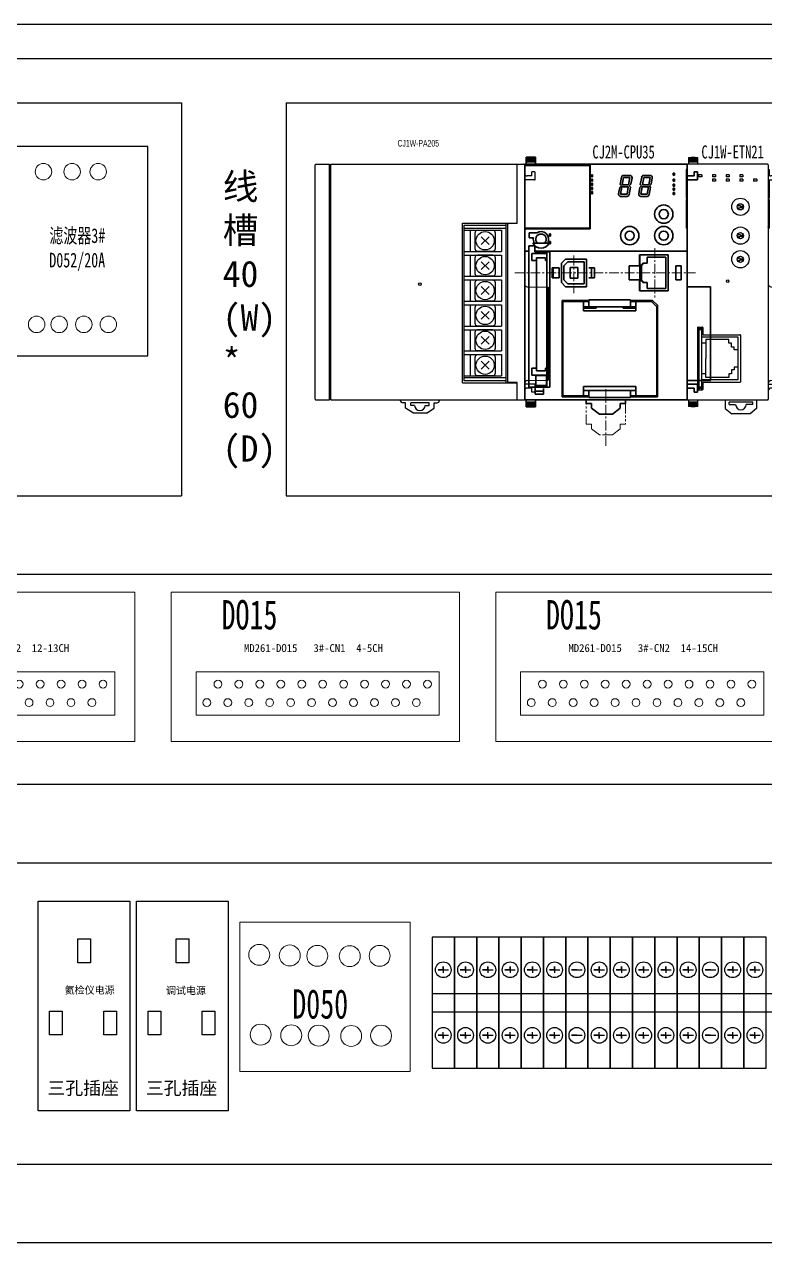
# Model space of a CAD drawing. Header units: millimetres. Extents: x -300 to 5587, y 233 to 3316.
# Drawn here: x 4942.9 to 5225.5, y 2558.7 to 3023.7 of the extents above; entities that cross this region are included whole.
import ezdxf
from ezdxf.enums import TextEntityAlignment as Align

# ---------------------------------------------------------------- set-up
doc = ezdxf.new("R2010")
doc.units = ezdxf.units.MM
doc.linetypes.add('CENTER', pattern=[2, 1.25, -0.25, 0.25, -0.25])
doc.linetypes.add('PHANTOM', pattern=[2.5, 1.25, -0.25, 0.25, -0.25, 0.25, -0.25])
for name, color, linetype in [('MISC', 2, 'Continuous'), ('TEXT', 2, 'Continuous'), ('Z_OM_GAIKEI', 7, 'Continuous'), ('细实线层', 7, 'Continuous')]:
    doc.layers.add(name, color=color, linetype=linetype)
for name, color, linetype, lineweight in [('Z_OM_CENTER', 2, 'CENTER', 13), ('Z_OM_OUTLINE', 7, 'Continuous', 30), ('Z_OM_PHANTOM', 3, 'PHANTOM', 13)]:
    doc.layers.add(name, color=color, linetype=linetype, lineweight=lineweight)
doc.styles.add('BIGFONT', font='txt.shx', dxfattribs={"height": 2.2, "bigfont": 'bigfont'})
doc.styles.add('ST', font='', dxfattribs={"width": 0.8, "height": 300})
doc.styles.get("Standard").update_dxf_attribs({"font": ''})
doc.styles.add('宋', font='', dxfattribs={"width": 0.7})
doc.styles.add('样式 0', font='')
doc.styles.add('样式 8', font='arial.ttf', dxfattribs={"width": 0.6, "height": 2.5})
doc.styles.get('ST').set_extended_font_data('SimSun')
doc.styles.get('Standard').set_extended_font_data('SimSun')
doc.styles.get('宋').set_extended_font_data('SimSun')
doc.styles.get('样式 0').set_extended_font_data('KaiTi_GB2312')
doc.dimstyles.new('ISO-25', dxfattribs={"dimtxt": 2.5, "dimasz": 2.5, "dimexe": 1.25, "dimexo": 0.625, "dimtad": 1, "dimtxsty": 'Standard', "dimcen": 2.5, "dimadec": 0, "dimazin": 0, "dimtfac": 1, "dimtmove": 0, "dimatfit": 3, "dimfxl": 1, "dimarcsym": 0})

# ---------------------------------------------------------------- blocks, each defined once
blk = doc.blocks.new('*D62')
at = {"color": 0, "lineweight": -2, "transparency": 16777216}
for p, q in [((4187.59, 3023.09), (4187.59, 3009.47)), ((5487.59, 3023.09), (5487.59, 3009.47)), ((4190.09, 3010.72), (5485.09, 3010.72))]:
    blk.add_line(p, q, dxfattribs=at)
at = {"color": 0, "transparency": 16777216}
for points in [[(4190.09, 3011.13), (4190.09, 3010.3), (4187.59, 3010.72)], [(5485.09, 3010.3), (5485.09, 3011.13), (5487.59, 3010.72)]]:
    blk.add_solid(points, dxfattribs=at)
at = {"layer": 'Defpoints', "color": 0, "transparency": 16777216}
for p in [(4187.59, 3023.71), (5487.59, 3023.71), (5487.59, 3010.72)]:
    blk.add_point(p, dxfattribs=at)
at = {"color": 0, "transparency": 16777216, "insert": (4837.59, 3016.34), "char_height": 3, "attachment_point": 5}
blk.add_mtext('{\\H3.333333x;1300}', dxfattribs=at)
blk = doc.blocks.new('CJ1W-PA205R')
at = {"layer": 'Z_OM_GAIKEI'}
for p, q in [((0, 0.29), (0, 89.71)), ((0.3, 90), (5.5, 90)), ((5.5, 0.3), (5.5, 90)), ((5.5, 90), (5.5, 89.91)), ((5.5, 0), (5.5, 90)), ((5.5, 89.91), (5.5, 89.7)), ((5.5, 89.7), (5.5, 89.91)), ((5.5, 89.7), (6, 89.7)), ((6, 89.91), (6, 90)), ((6, 90), (79.7, 90)), ((6, 89.7), (6, 89.91)), ((6, 89.91), (6, 89.7)), ((6, 0.3), (6, 89.7)), ((6, 0.3), (6, 89.7)), ((38.04, 90), (38.1, 90)), ((77.1, 89.7), (77.1, 90)), ((77.1, 89.7), (77.1, 90)), ((77.1, 67.45), (77.1, 89.7)), ((77.1, 67.35), (77.1, 89.7)), ((80, 0.3), (80, 89.7)), ((83.8, 84), (80, 84)), ((82.7, 85.5), (81, 85.5)), ((83.8, 87), (82.7, 87)), ((82.7, 85.5), (82.7, 87)), ((84, 84.2), (84, 86.8)), ((56.2, 67.45), (77.1, 67.45)), ((56.2, 6.55), (56.2, 67.45)), ((56.9, 66.75), (72.9, 66.75)), ((56.9, 7.25), (56.9, 66.75)), ((56.9, 65.55), (72.9, 65.55)), ((72.9, 6.55), (72.9, 67.45)), ((73.9, 67.35), (73.6, 67.05)), ((73.6, 6.95), (73.6, 67.05)), ((77.1, 67.35), (73.9, 67.35)), ((56.9, 64.8), (71.2, 64.8)), ((59.2, 64.8), (59.2, 56.7)), ((60.95, 63.7), (60.95, 57.8)), ((67.85, 64.7), (61.95, 64.7)), ((63.42, 59.27), (66.39, 62.23)), ((63.42, 62.23), (66.39, 59.27)), ((68.85, 57.8), (68.85, 63.7)), ((71.2, 64.8), (71.2, 56.7)), ((56.9, 56.7), (71.2, 56.7)), ((61.95, 56.8), (67.85, 56.8)), ((56.9, 55.3), (71.2, 55.3)), ((59.2, 55.3), (59.2, 47.2)), ((60.95, 54.2), (60.95, 48.3)), ((67.85, 55.2), (61.95, 55.2)), ((63.42, 49.77), (66.39, 52.73)), ((63.42, 52.73), (66.39, 49.77)), ((68.85, 48.3), (68.85, 54.2)), ((71.2, 55.3), (71.2, 47.2)), ((56.9, 47.2), (71.2, 47.2)), ((61.95, 47.3), (67.85, 47.3)), ((56.9, 45.8), (71.2, 45.8)), ((59.2, 45.8), (59.2, 37.7)), ((60.95, 44.7), (60.95, 38.8)), ((67.85, 45.7), (61.95, 45.7)), ((63.42, 40.27), (66.39, 43.23)), ((63.42, 43.23), (66.39, 40.27)), ((68.85, 38.8), (68.85, 44.7)), ((71.2, 45.8), (71.2, 37.7)), ((80.98, 43.18), (89, 43.04)), ((80.98, 43.18), (80.98, 43.18)), ((89, 43.04), (89, 7.56)), ((56.9, 37.7), (71.2, 37.7)), ((61.95, 37.8), (67.85, 37.8)), ((56.9, 36.3), (71.2, 36.3)), ((59.2, 36.3), (59.2, 28.2)), ((60.95, 35.2), (60.95, 29.3)), ((67.85, 36.2), (61.95, 36.2)), ((63.42, 30.77), (66.39, 33.73)), ((63.42, 33.73), (66.39, 30.77)), ((68.85, 29.3), (68.85, 35.2)), ((71.2, 36.3), (71.2, 28.2)), ((56.9, 28.2), (71.2, 28.2)), ((61.95, 28.3), (67.85, 28.3)), ((56.9, 26.8), (71.2, 26.8)), ((59.2, 26.8), (59.2, 18.7)), ((60.95, 25.7), (60.95, 19.8)), ((67.85, 26.7), (61.95, 26.7)), ((63.42, 21.27), (66.39, 24.23)), ((63.42, 24.23), (66.39, 21.27)), ((68.85, 19.8), (68.85, 25.7)), ((71.2, 26.8), (71.2, 18.7)), ((56.9, 18.7), (71.2, 18.7)), ((61.95, 18.8), (67.85, 18.8)), ((56.9, 17.3), (71.2, 17.3)), ((59.2, 17.3), (59.2, 9.2)), ((60.95, 16.2), (60.95, 10.3)), ((67.85, 17.2), (61.95, 17.2)), ((63.42, 11.77), (66.39, 14.73)), ((63.42, 14.73), (66.39, 11.77)), ((68.85, 10.3), (68.85, 16.2)), ((71.2, 17.3), (71.2, 9.2)), ((61.95, 9.3), (67.85, 9.3)), ((56.2, 6.55), (77.1, 6.55)), ((56.9, 9.2), (71.2, 9.2)), ((72.9, 8.45), (56.9, 8.45)), ((72.9, 7.25), (56.9, 7.25)), ((73.9, 6.65), (73.6, 6.95)), ((77.1, 6.65), (73.9, 6.65)), ((77.1, 0), (77.1, 6.65)), ((77.1, 0.3), (77.1, 6.55)), ((83.8, 6), (80, 6)), ((80.98, 7.42), (89, 7.56)), ((80.98, 7.42), (80.98, 7.42)), ((84, 3.2), (84, 5.8)), ((0.3, 0), (5.5, 0)), ((4.04, 0), (4.15, 0)), ((4.15, 0), (5.5, 0)), ((5.5, 0.09), (5.5, 0.3)), ((5.5, 0.3), (5.5, 0)), ((5.5, 0.3), (6, 0.3)), ((5.5, 0), (5.5, 0.09)), ((6, 0.3), (6, 0.09)), ((6, 0.09), (6, 0.3)), ((6, 0.09), (6, 0)), ((6, 0), (79.71, 0)), ((32.48, -0.1), (32.48, 0)), ((47.48, -0.1), (47.48, 0)), ((77.1, 0), (77.1, 0.3)), ((77.1, 0), (77.1, 0.3)), ((82.7, 4.5), (81, 4.5)), ((82.7, 3), (82.7, 4.5)), ((83.8, 3), (82.7, 3)), ((34.48, -1.1), (33.48, -1.1)), ((34.48, -3.1), (34.48, -1.1)), ((37.48, -5.1), (34.48, -3.1)), ((36.48, -2.1), (36.48, -1.1)), ((43.48, -1.1), (36.48, -1.1)), ((37.98, -2.1), (36.48, -2.1)), ((41.98, -2.1), (43.48, -2.1)), ((42.48, -5.1), (45.48, -3.1)), ((43.48, -2.1), (43.48, -1.1)), ((45.48, -3.1), (45.48, -1.1)), ((45.48, -1.1), (46.48, -1.1)), ((42.48, -5.1), (37.48, -5.1))]:
    blk.add_line(p, q, dxfattribs=at)
for centre, radius in [((64.9, 60.75), 3.5), ((64.9, 51.25), 3.5), ((40, 44.2), 0.5), ((64.9, 41.75), 3.5), ((64.9, 32.25), 3.5), ((64.9, 22.75), 3.5), ((64.9, 13.25), 3.5)]:
    blk.add_circle(centre, radius, dxfattribs=at)
for centre, radius, start, end in [((0.3, 89.7), 0.3, 90.5171, 178.493), ((79.7, 89.7), 0.3, 0.0073, 89.9933), ((80.99, 86.5), 1, 182.1937, 270.5228), ((83.8, 86.8), 0.2, 0.0061, 89.9925), ((83.8, 84.2), 0.2, 269.9992, 0.0008), ((61.95, 63.7), 1, 90, 180), ((67.85, 63.7), 1, 0, 90), ((61.95, 57.8), 1, 180, 270), ((67.85, 57.8), 1, 270, 0), ((61.95, 54.2), 1, 90, 180), ((67.85, 54.2), 1, 0, 90), ((61.95, 48.3), 1, 180, 270), ((67.85, 48.3), 1, 270, 0), ((61.95, 44.7), 1, 90, 180), ((67.85, 44.7), 1, 0, 90), ((81, 44.18), 1, 180, 269), ((61.95, 38.8), 1, 180, 270), ((67.85, 38.8), 1, 270, 0), ((61.95, 35.2), 1, 90, 180), ((67.85, 35.2), 1, 0, 90), ((61.95, 29.3), 1, 180, 270), ((67.85, 29.3), 1, 270, 0), ((61.95, 25.7), 1, 90, 180), ((67.85, 25.7), 1, 0, 90), ((61.95, 19.8), 1, 180, 270), ((67.85, 19.8), 1, 270, 0), ((61.95, 16.2), 1, 90, 180), ((67.85, 16.2), 1, 0, 90), ((61.95, 10.3), 1, 180, 270), ((67.85, 10.3), 1, 270, 0), ((81, 6.42), 1, 90.9994, 180.0007), ((83.8, 5.8), 0.2, 359.9998, 90.0002), ((0.3, 0.3), 0.3, 181.507, 269.4829), ((79.7, 0.3), 0.3, 270.007, 359.9921), ((80.99, 3.5), 1, 89.7386, 177.8063), ((83.8, 3.2), 0.2, 270.0066, 359.9946), ((33.48, -0.1), 1, 180, 270), ((39.98, -2.1), 2, 180, 0), ((46.48, -0.1), 1, 270, 0)]:
    blk.add_arc(centre, radius, start, end, dxfattribs=at)
at = {"linetype": 'Continuous', "style": 'BIGFONT'}
blk.add_attdef('CJ1W-PA205R', (31.43, 95.95), '', height=2.2, dxfattribs=at)
blk = doc.blocks.new('CJ2M-PU35')
at = {"layer": 'Z_OM_CENTER', "ltscale": 3}
for p, q in [((49.75, 57.9), (49.75, 39.14)), ((18.8, 55.07), (18.8, 40.7)), ((-3.79, 48.5), (65.16, 48.5)), ((31, 4.11), (31, -17.52))]:
    blk.add_line(p, q, dxfattribs=at)
at = {"layer": 'Z_OM_OUTLINE'}
for p, q in [((0, 90), (0, 0)), ((62, 90), (0, 90)), ((24.9, 89.48), (0, 89.48)), ((0.6, 92.7), (0.6, 90)), ((4.1, 92.7), (0.6, 92.7)), ((4.1, 92.1), (0.6, 92.1)), ((4.1, 91.7), (0.6, 91.7)), ((4.1, 91.3), (0.6, 91.3)), ((4.1, 90.9), (0.6, 90.9)), ((4.1, 92.7), (4.1, 90)), ((24.9, 65.55), (24.9, 90)), ((24.9, 88.55), (25, 88.55)), ((25, 65.3), (25, 90)), ((62, 0), (62, 90)), ((25, 88.15), (24.9, 88.15)), ((25, 86.8), (24.9, 86.8)), ((25.85, 85.9), (25.5, 85.9)), ((25.5, 85.9), (25.5, 85.1)), ((25.5, 85.1), (25.85, 85.1)), ((25.85, 84.3), (25.5, 84.3)), ((25.5, 84.3), (25.5, 83.5)), ((25.85, 85.1), (25.85, 85.9)), ((25.85, 83.5), (25.85, 84.3)), ((36.96, 85.04), (36.45, 82.16)), ((37.75, 84.9), (37.26, 82.1)), ((40.19, 85.7), (37.75, 85.7)), ((40.19, 84.9), (37.75, 84.9)), ((39.69, 82.1), (40.19, 84.9)), ((40.55, 82.36), (40.98, 84.76)), ((44.66, 85.04), (44.15, 82.16)), ((45.45, 84.9), (44.96, 82.1)), ((47.89, 85.7), (45.45, 85.7)), ((47.89, 84.9), (45.45, 84.9)), ((47.39, 82.1), (47.89, 84.9)), ((48.25, 82.36), (48.68, 84.76)), ((57.2, 86.55), (56.7, 86.55)), ((56.7, 86.55), (56.7, 85.8)), ((56.7, 85.8), (57.2, 85.8)), ((56.7, 84.25), (56.7, 83.5)), ((57.2, 84.25), (56.7, 84.25)), ((57.2, 85.8), (57.2, 86.55)), ((57.2, 83.5), (57.2, 84.25)), ((62, 85.5), (64.7, 85.5)), ((66, 84), (62, 84)), ((64.7, 85.5), (64.7, 87)), ((66, 87), (64.7, 87)), ((66, 87), (66, 84)), ((25.5, 83.5), (25.85, 83.5)), ((25.85, 82.7), (25.5, 82.7)), ((25.5, 82.7), (25.5, 81.9)), ((25.5, 81.9), (25.85, 81.9)), ((25.85, 81.1), (25.5, 81.1)), ((25.5, 81.1), (25.5, 80.3)), ((25.5, 80.3), (25.85, 80.3)), ((25.85, 79.5), (25.5, 79.5)), ((25.5, 79.5), (25.5, 78.7)), ((25.85, 81.9), (25.85, 82.7)), ((25.85, 80.3), (25.85, 81.1)), ((25.85, 78.7), (25.85, 79.5)), ((36.26, 81.04), (35.83, 78.64)), ((36.92, 81.7), (36.26, 81.04)), ((36.45, 82.16), (36.92, 81.7)), ((37.12, 81.3), (36.62, 78.5)), ((39.55, 81.3), (37.12, 81.3)), ((37.26, 82.1), (39.69, 82.1)), ((39.06, 78.5), (39.55, 81.3)), ((39.85, 78.36), (40.35, 81.24)), ((39.89, 81.7), (40.55, 82.36)), ((40.35, 81.24), (39.89, 81.7)), ((43.96, 81.04), (43.53, 78.64)), ((44.62, 81.7), (43.96, 81.04)), ((44.15, 82.16), (44.62, 81.7)), ((44.82, 81.3), (44.32, 78.5)), ((47.25, 81.3), (44.82, 81.3)), ((44.96, 82.1), (47.39, 82.1)), ((46.76, 78.5), (47.25, 81.3)), ((47.55, 78.36), (48.05, 81.24)), ((47.59, 81.7), (48.25, 82.36)), ((48.05, 81.24), (47.59, 81.7)), ((56.7, 83.5), (57.2, 83.5)), ((56.7, 82.4), (56.7, 81.6)), ((57.2, 82.4), (56.7, 82.4)), ((56.7, 81.6), (57.2, 81.6)), ((56.7, 80.8), (56.7, 80)), ((57.2, 80.8), (56.7, 80.8)), ((56.7, 80), (57.2, 80)), ((56.7, 79.2), (56.7, 78.4)), ((57.2, 79.2), (56.7, 79.2)), ((57.2, 81.6), (57.2, 82.4)), ((57.2, 80), (57.2, 80.8)), ((57.2, 78.4), (57.2, 79.2)), ((25.5, 78.7), (25.85, 78.7)), ((36.62, 78.5), (39.06, 78.5)), ((36.62, 77.7), (39.06, 77.7)), ((44.32, 78.5), (46.76, 78.5)), ((44.32, 77.7), (46.76, 77.7)), ((56.7, 78.4), (57.2, 78.4)), ((24.9, 65.55), (0, 65.55)), ((25, 65.3), (0, 65.3)), ((1.45, 65.55), (1.45, 65.3)), ((8.5, 65.3), (8.5, 65.55)), ((9.5, 65.55), (9.5, 65.3)), ((17.55, 65.3), (17.55, 65.55)), ((18.45, 65.55), (18.45, 65.3)), ((19.5, 65.3), (19.5, 65.55)), ((24.4, 65.55), (24.4, 65.3)), ((24.5, 65.3), (24.5, 65.55)), ((1.69, 61.86), (1.69, 63.79)), ((1.69, 63.79), (4.58, 63.79)), ((3.31, 61.86), (1.69, 61.86)), ((9.85, 63.4), (9.5, 63.4)), ((9.5, 63.4), (9.5, 62.5)), ((9.5, 62.5), (9.85, 62.5)), ((9.85, 62.5), (9.85, 63.4)), ((0, 56.75), (1.6, 56.75)), ((1.6, 58.78), (1.6, 4.83)), ((3.86, 58.78), (1.6, 58.78)), ((2.7, 55.87), (2.7, 53.18)), ((8.5, 55.87), (2.7, 55.87)), ((9.32, 59.86), (3.14, 59.86)), ((3.86, 56.55), (3.86, 58.78)), ((3.86, 56.75), (62, 56.75)), ((9.55, 56.55), (3.86, 56.55)), ((8.5, 56.55), (8.5, 4.83)), ((9.5, 60.45), (9.5, 59.55)), ((9.85, 60.45), (9.5, 60.45)), ((9.5, 59.55), (9.85, 59.55)), ((9.55, 4.83), (9.55, 56.55)), ((9.85, 59.55), (9.85, 60.45)), ((2.7, 53.18), (4.5, 53.18)), ((4.5, 11.15), (4.5, 54.18)), ((8, 54.18), (4.5, 54.18)), ((8, 53.18), (8, 54.18)), ((8, 53.18), (8.5, 53.18)), ((15.56, 53.78), (13.99, 52.2)), ((13.99, 52.2), (13.99, 44.8)), ((16.44, 52.72), (14.94, 51.22)), ((14.94, 51.22), (14.94, 45.78)), ((23.64, 53.78), (15.56, 53.78)), ((22.69, 52.72), (16.44, 52.72)), ((22.69, 44.28), (22.69, 52.72)), ((23.64, 43.22), (23.64, 53.78)), ((43.83, 51.2), (39.93, 51.2)), ((39.93, 51.2), (39.93, 45.81)), ((54.78, 55.38), (43.83, 55.38)), ((43.83, 55.38), (43.83, 51.2)), ((44, 55.38), (44, 41.63)), ((45.14, 51.68), (44.63, 51.68)), ((44.63, 51.68), (44.63, 45.32)), ((46.75, 52.2), (45.14, 52.2)), ((45.14, 52.2), (45.14, 51.68)), ((53.95, 54.47), (46.75, 54.47)), ((46.75, 54.47), (46.75, 52.2)), ((53.95, 42.55), (53.95, 54.47)), ((54.78, 41.63), (54.78, 55.38)), ((59.78, 51.2), (57.73, 51.2)), ((57.73, 51.2), (57.73, 45.8)), ((59.78, 45.8), (59.78, 51.2)), ((13.14, 50.43), (10.44, 50.43)), ((10.44, 46.57), (10.44, 50.43)), ((10.44, 46.57), (13.14, 46.57)), ((10.93, 46.57), (10.93, 50.43)), ((13.14, 46.57), (13.14, 50.43)), ((20.3, 50.51), (17.3, 50.51)), ((17.3, 50.51), (17.3, 46.51)), ((17.3, 46.51), (20.3, 46.51)), ((20.3, 46.51), (20.3, 50.51)), ((26.69, 50.43), (24.54, 50.43)), ((24.54, 46.57), (26.69, 46.57)), ((25.54, 50.43), (25.54, 46.57)), ((26.69, 46.57), (26.69, 50.43)), ((13.99, 44.8), (15.56, 43.22)), ((14.94, 45.78), (16.44, 44.28)), ((15.56, 43.22), (23.64, 43.22)), ((16.44, 44.28), (22.69, 44.28)), ((39.93, 45.81), (43.83, 45.81)), ((43.83, 45.81), (43.83, 41.63)), ((44.63, 45.32), (45.14, 45.32)), ((45.14, 45.32), (45.14, 44.82)), ((45.14, 44.82), (46.75, 44.82)), ((46.75, 44.82), (46.75, 42.55)), ((46.75, 42.55), (53.95, 42.55)), ((57.73, 45.8), (59.78, 45.8)), ((71, 43.2), (62, 43.2)), ((71, 43.2), (71, 7.4)), ((14.25, 37.95), (14.25, 1.15)), ((24.5, 37.95), (14.25, 37.95)), ((14.5, 37.5), (14.5, 1.6)), ((24.5, 37.5), (14.5, 37.5)), ((22.45, 34), (22.45, 37.5)), ((40.4, 38.2), (24.5, 38.2)), ((24.5, 38.2), (24.5, 35.5)), ((40.4, 38.2), (40.4, 35.5)), ((48.85, 37.95), (40.4, 37.95)), ((48.4, 37.5), (40.4, 37.5)), ((42.45, 34), (42.45, 37.5)), ((43.83, 41.63), (54.78, 41.63)), ((50.4, 35.5), (48.4, 37.5)), ((48.85, 37.95), (50.65, 36.15)), ((42.45, 35.5), (22.45, 35.5)), ((27.35, 35.05), (22.45, 35.05)), ((42.45, 34), (22.45, 34)), ((27.35, 35.5), (27.35, 35.05)), ((37.55, 35.05), (37.55, 35.5)), ((42.45, 35.05), (37.55, 35.05)), ((50.4, 1.6), (50.4, 35.5)), ((50.65, 1.15), (50.65, 36.15)), ((2.7, 12.16), (2.7, 9.47)), ((4.5, 12.16), (2.7, 12.16)), ((2.7, 9.47), (8.5, 9.47)), ((4.5, 11.15), (8, 11.15)), ((8.5, 12.16), (8, 12.16)), ((8, 11.15), (8, 12.16)), ((1.6, 4.83), (9.55, 4.83)), ((4.2, 9.27), (4.2, 5.47)), ((8.3, 9.27), (4.2, 9.27)), ((4.2, 5.47), (8.3, 5.47)), ((8.3, 5.47), (8.3, 9.27)), ((42.45, 5.1), (22.45, 5.1)), ((22.45, 5.1), (22.45, 1.6)), ((42.45, 5.1), (42.45, 1.6)), ((71, 7.4), (62, 7.4)), ((66, 6), (62, 6)), ((66, 3), (66, 6)), ((0, 0), (62, 0)), ((0.6, -2.7), (0.6, 0)), ((3.99, 4.38), (3.99, 2.13)), ((7.22, 3.38), (3.99, 3.38)), ((3.99, 2.13), (7.22, 2.13)), ((4.1, -2.7), (4.1, 0)), ((7.22, 2.13), (7.22, 4.38)), ((14.25, 1.15), (24.5, 1.15)), ((14.5, 1.6), (24.5, 1.6)), ((42.45, 3.6), (22.45, 3.6)), ((23.5, -1.4), (23.5, 0)), ((24.5, 0.9), (24.5, 3.6)), ((40.4, 0.9), (24.5, 0.9)), ((38.5, 0), (38.5, -1.4)), ((40.4, 0.9), (40.4, 3.6)), ((40.4, 1.6), (50.4, 1.6)), ((40.4, 1.15), (50.65, 1.15)), ((62, 4.5), (64.7, 4.5)), ((64.7, 4.5), (64.7, 3)), ((66, 3), (64.7, 3)), ((0.6, -0.9), (4.1, -0.9)), ((0.6, -1.3), (4.1, -1.3)), ((0.6, -1.7), (4.1, -1.7)), ((0.6, -2.1), (4.1, -2.1)), ((0.6, -2.7), (4.1, -2.7)), ((25.5, -1.4), (23.5, -1.4)), ((25.5, -3.2), (25.5, -1.4)), ((28.5, -5.4), (25.5, -3.2)), ((36.5, -3.2), (33.5, -5.4)), ((38.5, -1.4), (36.5, -1.4)), ((36.5, -1.4), (36.5, -3.2)), ((33.5, -5.4), (28.5, -5.4))]:
    blk.add_line(p, q, dxfattribs=at)
for centre, radius in [((53.1, 70.9), 3.5), ((53.1, 70.9), 1.75), ((40.1, 62.7), 3.5), ((53.1, 62.7), 3.5), ((40.1, 62.7), 1.75), ((53.1, 62.7), 1.75)]:
    blk.add_circle(centre, radius, dxfattribs=at)
for centre, radius, start, end in [((37.75, 84.9), 0.8, 90, 170), ((40.19, 84.9), 0.8, 350, 90), ((45.48, 84.86), 0.84, 92.2492, 167.7508), ((47.89, 84.9), 0.8, 350, 90), ((36.65, 78.52), 0.822, 171.7633, 268.2367), ((39.06, 78.5), 0.8, 270, 350), ((44.35, 78.52), 0.822, 171.7633, 268.2367), ((46.76, 78.5), 0.8, 270, 350), ((7.18, 61.47), 3.89, 174.3127, 204.4208), ((6.23, 61.32), 2, 313.3228, 226.6772), ((6.19, 61.28), 2.98, 331.7189, 122.6786), ((6.23, 61.32), 3.41, 205.2179, 334.7821)]:
    blk.add_arc(centre, radius, start, end, dxfattribs=at)
at = {"layer": 'Z_OM_PHANTOM', "ltscale": 3}
for p, q in [((23.5, -9.3), (23.5, -1.4)), ((38.5, -1.4), (38.5, -9.3)), ((25.5, -9.3), (23.5, -9.3)), ((25.5, -9.3), (25.5, -11.1)), ((28.5, -13.3), (25.5, -11.1)), ((33.5, -13.3), (28.5, -13.3)), ((36.5, -11.1), (33.5, -13.3)), ((36.5, -9.3), (36.5, -11.1)), ((38.5, -9.3), (36.5, -9.3))]:
    blk.add_line(p, q, dxfattribs=at)
blk = doc.blocks.new('CJ1W-ETN21')
at = {"layer": 'Z_OM_GAIKEI'}
for p, q in [((0, 89.7), (0, 0.3)), ((30.7, 90), (0.3, 90)), ((0.55, 92.5), (4.05, 92.5)), ((0.55, 92.5), (0.55, 92.1)), ((0.55, 92.1), (4.05, 92.1)), ((0.55, 92.1), (0.55, 91.7)), ((0.55, 91.7), (4.05, 91.7)), ((0.55, 91.7), (0.55, 91.3)), ((0.55, 91.3), (4.05, 91.3)), ((0.55, 91.3), (0.55, 90.9)), ((0.55, 90.9), (4.05, 90.9)), ((0.55, 90.9), (0.55, 90)), ((1.5, 92.7), (1.5, 92.5)), ((1.5, 92.7), (3.1, 92.7)), ((2.1, 92.7), (2.1, 92.5)), ((2.5, 92.7), (2.5, 92.5)), ((3.1, 92.7), (3.1, 92.5)), ((4.05, 92.1), (4.05, 92.5)), ((4.05, 91.7), (4.05, 92.1)), ((4.05, 91.3), (4.05, 91.7)), ((4.05, 90.9), (4.05, 91.3)), ((4.05, 90), (4.05, 90.9)), ((31, 89.7), (31, 0.3)), ((-0.3, 87.9), (-0.3, 77)), ((0, 87.9), (-0.3, 87.9)), ((5.6, 85.9), (4.4, 85.9)), ((4.4, 85.9), (4.4, 85.1)), ((5.6, 85.1), (4.4, 85.1)), ((5.6, 85.9), (5.6, 85.1)), ((10.85, 85.9), (9.65, 85.9)), ((9.65, 85.9), (9.65, 85.1)), ((10.85, 85.1), (9.65, 85.1)), ((10.85, 84.3), (9.65, 84.3)), ((9.65, 84.3), (9.65, 83.5)), ((10.85, 85.9), (10.85, 85.1)), ((10.85, 84.3), (10.85, 83.5)), ((16.1, 85.9), (14.9, 85.9)), ((14.9, 85.9), (14.9, 85.1)), ((16.1, 85.1), (14.9, 85.1)), ((16.1, 84.3), (14.9, 84.3)), ((14.9, 84.3), (14.9, 83.5)), ((16.1, 85.9), (16.1, 85.1)), ((16.1, 84.3), (16.1, 83.5)), ((21.35, 85.9), (20.15, 85.9)), ((20.15, 85.9), (20.15, 85.1)), ((21.35, 85.1), (20.15, 85.1)), ((21.35, 84.3), (20.15, 84.3)), ((20.15, 84.3), (20.15, 83.5)), ((21.35, 85.9), (21.35, 85.1)), ((21.35, 84.3), (21.35, 83.5)), ((26.6, 84.3), (25.4, 84.3)), ((25.4, 84.3), (25.4, 83.5)), ((26.6, 84.3), (26.6, 83.5)), ((31.15, 87.9), (31, 87.47)), ((31, 87.9), (31.3, 87.9)), ((31, 84), (35, 84)), ((31, 84), (35, 84)), ((31.3, 87.9), (31.3, 85.79)), ((31.3, 84), (31.3, 77)), ((34, 85.5), (32, 85.5)), ((34, 85.5), (32, 85.5)), ((33.7, 85.5), (33.7, 87)), ((33.7, 87), (34, 87)), ((33.7, 87), (34, 87)), ((33.7, 85.5), (33.7, 87)), ((35, 87), (34, 87)), ((35, 87), (34, 87)), ((34, 87), (34, 85.5)), ((34, 87), (34, 85.5)), ((35, 84), (35, 87)), ((35, 84), (35, 87)), ((10.85, 83.5), (9.65, 83.5)), ((16.1, 83.5), (14.9, 83.5)), ((21.35, 83.5), (20.15, 83.5)), ((26.6, 83.5), (25.4, 83.5)), ((-0.3, 77), (0, 77)), ((-0.3, 76.5), (-0.3, 65.6)), ((-0.3, 76.5), (0, 76.5)), ((-0.12, 77), (-0.12, 76.5)), ((31.3, 77), (31, 77)), ((31.3, 76.5), (31, 76.5)), ((31.12, 77), (31.12, 76.5)), ((31.3, 76.5), (31.3, 65.6)), ((19.18, 73.94), (20.1, 74.27)), ((19.18, 73.46), (20.1, 73.13)), ((20.1, 74.27), (20.1, 73.91)), ((20.1, 73.91), (21.52, 73.91)), ((20.1, 73.49), (21.52, 73.49)), ((20.1, 73.13), (20.1, 73.49)), ((0, 65.6), (-0.3, 65.6)), ((-0.15, 65.6), (0, 66.03)), ((31.15, 65.6), (31, 66.03)), ((31, 65.6), (31.3, 65.6)), ((19.18, 62.94), (20.1, 63.27)), ((19.18, 62.46), (20.1, 62.13)), ((20.1, 63.27), (20.1, 62.91)), ((20.1, 62.91), (21.52, 62.91)), ((20.1, 62.13), (20.1, 62.49)), ((20.1, 62.49), (21.52, 62.49)), ((19.18, 53.94), (20.1, 54.27)), ((19.18, 53.46), (20.1, 53.13)), ((20.1, 54.27), (20.1, 53.91)), ((20.1, 53.91), (21.52, 53.91)), ((20.1, 53.13), (20.1, 53.49)), ((20.1, 53.49), (21.52, 53.49)), ((31.98, 43.18), (40, 43.04)), ((40, 43.04), (40, 7.56)), ((40, 42.4), (40, 25.3)), ((4, 27.6), (4, 4)), ((4.2, 27.8), (5.8, 27.8)), ((4.5, 27.8), (4.5, 3.8)), ((5.5, 27.3), (4.5, 27.3)), ((5.5, 26.8), (4.5, 26.8)), ((5.5, 27.8), (5.5, 3.8)), ((5.5, 23.93), (5.5, 7.67)), ((19.5, 23.93), (5.5, 23.93)), ((6, 27.6), (6, 24.85)), ((6, 24.85), (20.2, 24.85)), ((19.5, 7.67), (19.5, 23.93)), ((20.4, 24.65), (20.4, 6.95)), ((40, 25.3), (40, 8.2)), ((7.2, 21.6), (5.5, 21.6)), ((7.2, 23.1), (7.2, 15.8)), ((16, 23.1), (7.2, 23.1)), ((16, 21.6), (16, 23.1)), ((17, 21.6), (16, 21.6)), ((17, 20.1), (17, 21.6)), ((18, 20.1), (17, 20.1)), ((18, 19.1), (18, 20.1)), ((19.5, 19.1), (18, 19.1)), ((19.5, 19.1), (18, 19.1)), ((7.2, 8.5), (7.2, 15.8)), ((7.2, 10), (5.5, 10)), ((17, 10), (16, 10)), ((16, 10), (16, 8.5)), ((17, 11.5), (17, 10)), ((18, 11.5), (17, 11.5)), ((19.5, 12.5), (18, 12.5)), ((18, 12.5), (18, 11.5)), ((19.5, 12.5), (18, 12.5)), ((5.5, 4.8), (4.5, 4.8)), ((19.5, 7.67), (5.5, 7.67)), ((6, 6.75), (20.2, 6.75)), ((6, 6.75), (6, 4)), ((16, 8.5), (7.2, 8.5)), ((31, 6), (35, 6)), ((31, 6), (35, 6)), ((31.98, 7.42), (40, 7.56)), ((35, 6), (35, 3)), ((35, 6), (35, 3)), ((0.3, 0), (30.7, 0)), ((0.55, 0), (0.55, -0.9)), ((4.05, -0.9), (4.05, 0)), ((4.2, 3.8), (5.8, 3.8)), ((5.5, 4.3), (4.5, 4.3)), ((14.55, 0), (14.55, -3.3)), ((26.55, 0), (26.55, -3.3)), ((34, 4.5), (32, 4.5)), ((34, 4.5), (32, 4.5)), ((33.7, 4.5), (33.7, 3)), ((33.7, 4.5), (33.7, 3)), ((33.7, 3), (34, 3)), ((33.7, 3), (34, 3)), ((34, 3), (34, 4.5)), ((34, 3), (34, 4.5)), ((35, 3), (34, 3)), ((35, 3), (34, 3)), ((4.05, -0.9), (0.55, -0.9)), ((0.55, -0.9), (0.55, -1.3)), ((4.05, -1.3), (0.55, -1.3)), ((0.55, -1.3), (0.55, -1.7)), ((4.05, -1.7), (0.55, -1.7)), ((0.55, -1.7), (0.55, -2.1)), ((4.05, -2.1), (0.55, -2.1)), ((0.55, -2.1), (0.55, -2.5)), ((4.05, -2.5), (0.55, -2.5)), ((1.5, -2.7), (1.5, -2.5)), ((3.1, -2.7), (1.5, -2.7)), ((2.1, -2.7), (2.1, -2.5)), ((2.5, -2.7), (2.5, -2.5)), ((3.1, -2.7), (3.1, -2.5)), ((4.05, -1.3), (4.05, -0.9)), ((4.05, -1.7), (4.05, -1.3)), ((4.05, -2.1), (4.05, -1.7)), ((4.05, -2.5), (4.05, -2.1)), ((14.55, -3.3), (17.05, -5.3)), ((25.05, -0.8), (16.05, -0.8)), ((16.05, -1.8), (16.05, -0.8)), ((16.05, -1.8), (18.55, -1.8)), ((25.05, -1.8), (22.55, -1.8)), ((26.55, -3.3), (24.05, -5.3)), ((25.05, -1.8), (25.05, -0.8)), ((24.05, -5.3), (17.05, -5.3))]:
    blk.add_line(p, q, dxfattribs=at)
for centre, radius in [((20.35, 73.7), 3.3), ((20.35, 73.7), 1.19), ((20.35, 62.7), 3.3), ((20.35, 62.7), 1.19), ((20.35, 53.7), 3.3), ((20.35, 53.7), 1.19), ((15.5, 45.3), 0.5)]:
    blk.add_circle(centre, radius, dxfattribs=at)
for centre, radius, start, end in [((0.3, 89.7), 0.3, 90, 180), ((30.7, 89.7), 0.3, 0, 90), ((32, 86.5), 1, 180, 270), ((32, 86.5), 1, 180, 270), ((32, 44.18), 1, 180.0001, 269.0001), ((4.2, 27.6), 0.2, 90, 180), ((5.8, 27.6), 0.2, 0, 90), ((20.2, 24.65), 0.2, 0, 90), ((20.2, 6.95), 0.2, 270, 0), ((32, 6.42), 1, 91, 180), ((0.3, 0.3), 0.3, 180, 270), ((4.2, 4), 0.2, 180, 270), ((5.8, 4), 0.2, 270, 0), ((30.7, 0.3), 0.3, 270, 0), ((32, 3.5), 1, 90, 180), ((32, 3.5), 1, 90, 180), ((20.55, -1.8), 2, 180, 0)]:
    blk.add_arc(centre, radius, start, end, dxfattribs=at)
blk = doc.blocks.new('D015')
at = {"lineweight": 0}
for p, q in [((4907.11, 1796), (4797.11, 1796)), ((4907.11, 1739), (4907.11, 1796)), ((4797.11, 1739), (4907.11, 1739))]:
    blk.add_line(p, q, dxfattribs=at)
for centre in [(4814.94, 1760.94), (4822.94, 1760.94), (4830.94, 1760.94), (4838.94, 1760.94), (4846.94, 1760.94), (4854.94, 1760.94), (4862.94, 1760.94), (4870.94, 1760.94), (4878.94, 1760.94), (4886.94, 1760.94), (4894.94, 1760.94), (4810.7, 1753.88), (4818.7, 1753.88), (4826.7, 1753.88), (4834.7, 1753.88), (4842.7, 1753.88), (4850.7, 1753.88), (4858.7, 1753.88), (4866.7, 1753.88), (4874.7, 1753.88), (4882.7, 1753.88), (4890.7, 1753.88)]:
    blk.add_circle(centre, 1.5, dxfattribs=at)
at = {"layer": '细实线层', "lineweight": 0}
for p, q in [((4797.11, 1796), (4797.11, 1739)), ((4806.62, 1749.13), (4806.62, 1765.59)), ((4806.62, 1765.59), (4899.47, 1765.59)), ((4899.47, 1765.59), (4899.47, 1749.13)), ((4899.47, 1749.13), (4806.62, 1749.13))]:
    blk.add_line(p, q, dxfattribs=at)
at = {"lineweight": 0, "insert": (4816.32, 1793.01), "char_height": 11.2, "width": 74.3703, "attachment_point": 1, "style": '宋'}
blk.add_mtext('DO15', dxfattribs=at)
blk = doc.blocks.new('三孔插座')
for points in [[(864.36, 854.56), (899.36, 854.56), (899.36, 774.56), (864.36, 774.56)], [(879.53, 840.14), (884.37, 840.14), (884.37, 831), (879.53, 831)], [(868.77, 812.63), (873.61, 812.63), (873.61, 803.48), (868.77, 803.48)], [(889.43, 812.63), (894.27, 812.63), (894.27, 803.48), (889.43, 803.48)]]:
    blk.add_lwpolyline(points, close=True)
at = {"insert": (867.92, 785.7), "char_height": 5, "width": 35, "attachment_point": 1}
blk.add_mtext('{\\fSimSun|b0|i0|c134|p2;三孔插座}', dxfattribs=at)

msp = doc.modelspace()

# ---------------------------------------------------------------- linework, layer by layer
for p, q in [((4227.585, 2993.711), (5002.833, 2993.711)), ((5002.833, 2993.711), (5002.833, 2843.711)), ((5042.833, 2993.711), (5042.833, 2843.711)), ((5042.833, 2993.711), (5487.585, 2993.711)), ((4227.585, 2843.711), (5002.833, 2843.711)), ((5042.833, 2843.711), (5487.585, 2843.711)), ((5447.585, 2813.711), (4498.531, 2813.711)), ((4498.531, 2733.711), (5447.585, 2733.711)), ((4498.531, 2703.711), (5447.585, 2703.711)), ((5102.839, 2662.847), (5102.839, 2664.047)), ((5102.839, 2664.047), (5102.839, 2661.647)), ((5111.339, 2662.847), (5111.339, 2664.047)), ((5111.339, 2664.047), (5111.339, 2661.647)), ((5119.839, 2662.847), (5119.839, 2664.047)), ((5119.839, 2664.047), (5119.839, 2661.647)), ((5128.339, 2662.847), (5128.339, 2664.047)), ((5128.339, 2664.047), (5128.339, 2661.647)), ((5136.839, 2662.847), (5136.839, 2664.047)), ((5136.839, 2664.047), (5136.839, 2661.647)), ((5145.339, 2662.847), (5145.339, 2664.047)), ((5145.339, 2664.047), (5145.339, 2661.647)), ((5162.339, 2662.847), (5162.339, 2664.047)), ((5162.339, 2664.047), (5162.339, 2661.647)), ((5170.839, 2662.847), (5170.839, 2664.047)), ((5170.839, 2664.047), (5170.839, 2661.647)), ((5179.339, 2662.847), (5179.339, 2664.047)), ((5179.339, 2664.047), (5179.339, 2661.647)), ((5187.839, 2662.847), (5187.839, 2664.047)), ((5187.839, 2664.047), (5187.839, 2661.647)), ((5196.339, 2662.847), (5196.339, 2664.047)), ((5196.339, 2664.047), (5196.339, 2661.647)), ((5213.339, 2662.847), (5213.339, 2664.047)), ((5213.339, 2664.047), (5213.339, 2661.647)), ((5221.839, 2662.847), (5221.839, 2664.047)), ((5221.839, 2664.047), (5221.839, 2661.647)), ((4498.531, 2588.711), (5447.585, 2588.711))]:
    msp.add_line(p, q)
at = {"color": 0}
for p, q in [((5102.839, 2662.847), (5100.839, 2662.847)), ((5100.839, 2662.847), (5104.839, 2662.847)), ((5111.339, 2662.847), (5109.339, 2662.847)), ((5109.339, 2662.847), (5113.339, 2662.847)), ((5119.839, 2662.847), (5117.839, 2662.847)), ((5117.839, 2662.847), (5121.839, 2662.847)), ((5128.339, 2662.847), (5126.339, 2662.847)), ((5126.339, 2662.847), (5130.339, 2662.847)), ((5136.839, 2662.847), (5134.839, 2662.847)), ((5134.839, 2662.847), (5138.839, 2662.847)), ((5145.339, 2662.847), (5143.339, 2662.847)), ((5143.339, 2662.847), (5147.339, 2662.847)), ((5153.839, 2662.847), (5151.839, 2662.847)), ((5151.839, 2662.847), (5155.839, 2662.847)), ((5162.339, 2662.847), (5160.339, 2662.847)), ((5160.339, 2662.847), (5164.339, 2662.847)), ((5170.839, 2662.847), (5168.839, 2662.847)), ((5168.839, 2662.847), (5172.839, 2662.847)), ((5179.339, 2662.847), (5177.339, 2662.847)), ((5177.339, 2662.847), (5181.339, 2662.847)), ((5187.839, 2662.847), (5185.839, 2662.847)), ((5185.839, 2662.847), (5189.839, 2662.847)), ((5196.339, 2662.847), (5194.339, 2662.847)), ((5194.339, 2662.847), (5198.339, 2662.847)), ((5204.839, 2662.847), (5202.839, 2662.847)), ((5202.839, 2662.847), (5206.839, 2662.847)), ((5213.339, 2662.847), (5211.339, 2662.847)), ((5211.339, 2662.847), (5215.339, 2662.847)), ((5221.839, 2662.847), (5219.839, 2662.847)), ((5219.839, 2662.847), (5223.839, 2662.847)), ((5098.589, 2653.847), (5260.089, 2653.847)), ((5098.589, 2646.847), (5260.089, 2646.847)), ((5102.839, 2637.847), (5100.839, 2637.847)), ((5100.839, 2637.847), (5104.839, 2637.847)), ((5102.839, 2636.647), (5102.839, 2639.047)), ((5102.839, 2637.847), (5102.839, 2636.647)), ((5111.339, 2637.847), (5109.339, 2637.847)), ((5109.339, 2637.847), (5113.339, 2637.847)), ((5111.339, 2636.647), (5111.339, 2639.047)), ((5111.339, 2637.847), (5111.339, 2636.647)), ((5119.839, 2637.847), (5117.839, 2637.847)), ((5117.839, 2637.847), (5121.839, 2637.847)), ((5119.839, 2636.647), (5119.839, 2639.047)), ((5119.839, 2637.847), (5119.839, 2636.647)), ((5128.339, 2637.847), (5126.339, 2637.847)), ((5126.339, 2637.847), (5130.339, 2637.847)), ((5128.339, 2636.647), (5128.339, 2639.047)), ((5128.339, 2637.847), (5128.339, 2636.647)), ((5136.839, 2637.847), (5134.839, 2637.847)), ((5134.839, 2637.847), (5138.839, 2637.847)), ((5136.839, 2636.647), (5136.839, 2639.047)), ((5136.839, 2637.847), (5136.839, 2636.647)), ((5145.339, 2637.847), (5143.339, 2637.847)), ((5143.339, 2637.847), (5147.339, 2637.847)), ((5145.339, 2636.647), (5145.339, 2639.047)), ((5145.339, 2637.847), (5145.339, 2636.647)), ((5153.839, 2637.847), (5151.839, 2637.847)), ((5151.839, 2637.847), (5155.839, 2637.847)), ((5162.339, 2637.847), (5160.339, 2637.847)), ((5160.339, 2637.847), (5164.339, 2637.847)), ((5162.339, 2636.647), (5162.339, 2639.047)), ((5162.339, 2637.847), (5162.339, 2636.647)), ((5170.839, 2637.847), (5168.839, 2637.847)), ((5168.839, 2637.847), (5172.839, 2637.847)), ((5170.839, 2636.647), (5170.839, 2639.047)), ((5170.839, 2637.847), (5170.839, 2636.647)), ((5179.339, 2637.847), (5177.339, 2637.847)), ((5177.339, 2637.847), (5181.339, 2637.847)), ((5179.339, 2636.647), (5179.339, 2639.047)), ((5179.339, 2637.847), (5179.339, 2636.647)), ((5187.839, 2637.847), (5185.839, 2637.847)), ((5185.839, 2637.847), (5189.839, 2637.847)), ((5187.839, 2636.647), (5187.839, 2639.047)), ((5187.839, 2637.847), (5187.839, 2636.647)), ((5196.339, 2637.847), (5194.339, 2637.847)), ((5194.339, 2637.847), (5198.339, 2637.847)), ((5196.339, 2636.647), (5196.339, 2639.047)), ((5196.339, 2637.847), (5196.339, 2636.647)), ((5204.839, 2637.847), (5202.839, 2637.847)), ((5202.839, 2637.847), (5206.839, 2637.847)), ((5213.339, 2637.847), (5211.339, 2637.847)), ((5211.339, 2637.847), (5215.339, 2637.847)), ((5213.339, 2636.647), (5213.339, 2639.047)), ((5213.339, 2637.847), (5213.339, 2636.647)), ((5221.839, 2637.847), (5219.839, 2637.847)), ((5219.839, 2637.847), (5223.839, 2637.847)), ((5221.839, 2636.647), (5221.839, 2639.047)), ((5221.839, 2637.847), (5221.839, 2636.647))]:
    msp.add_line(p, q, dxfattribs=at)
for points in [[(5487.585, 3023.711), (4187.585, 3023.711), (4187.585, 2558.711), (5487.585, 2558.711)], [(4990.037, 2977.145), (4930.037, 2977.145), (4930.037, 2897.145), (4990.037, 2897.145)]]:
    msp.add_lwpolyline(points, close=True)
at = {"linetype": 'Continuous'}
for points in [[(5098.589, 2625.347), (5107.089, 2625.347), (5107.089, 2675.347), (5098.589, 2675.347)], [(5107.089, 2625.347), (5115.589, 2625.347), (5115.589, 2675.347), (5107.089, 2675.347)], [(5115.589, 2625.347), (5124.089, 2625.347), (5124.089, 2675.347), (5115.589, 2675.347)], [(5124.089, 2625.347), (5132.589, 2625.347), (5132.589, 2675.347), (5124.089, 2675.347)], [(5132.589, 2625.347), (5141.089, 2625.347), (5141.089, 2675.347), (5132.589, 2675.347)], [(5141.089, 2625.347), (5149.589, 2625.347), (5149.589, 2675.347), (5141.089, 2675.347)], [(5149.589, 2625.347), (5158.089, 2625.347), (5158.089, 2675.347), (5149.589, 2675.347)], [(5158.089, 2625.347), (5166.589, 2625.347), (5166.589, 2675.347), (5158.089, 2675.347)], [(5166.589, 2625.347), (5175.089, 2625.347), (5175.089, 2675.347), (5166.589, 2675.347)], [(5175.089, 2625.347), (5183.589, 2625.347), (5183.589, 2675.347), (5175.089, 2675.347)], [(5183.589, 2625.347), (5192.089, 2625.347), (5192.089, 2675.347), (5183.589, 2675.347)], [(5192.089, 2625.347), (5200.589, 2625.347), (5200.589, 2675.347), (5192.089, 2675.347)], [(5200.589, 2625.347), (5209.089, 2625.347), (5209.089, 2675.347), (5200.589, 2675.347)], [(5209.089, 2625.347), (5217.589, 2625.347), (5217.589, 2675.347), (5209.089, 2675.347)], [(5217.589, 2625.347), (5226.089, 2625.347), (5226.089, 2675.347), (5217.589, 2675.347)]]:
    msp.add_lwpolyline(points, close=True, dxfattribs=at)
for centre in [(5102.839, 2662.847), (5111.339, 2662.847), (5119.839, 2662.847), (5128.339, 2662.847), (5136.839, 2662.847), (5145.339, 2662.847), (5153.839, 2662.847), (5162.339, 2662.847), (5170.839, 2662.847), (5179.339, 2662.847), (5187.839, 2662.847), (5196.339, 2662.847), (5204.839, 2662.847), (5213.339, 2662.847), (5221.839, 2662.847)]:
    msp.add_circle(centre, 3)
at = {"color": 0}
for centre in [(5102.839, 2637.847), (5111.339, 2637.847), (5119.839, 2637.847), (5128.339, 2637.847), (5136.839, 2637.847), (5145.339, 2637.847), (5153.839, 2637.847), (5162.339, 2637.847), (5170.839, 2637.847), (5179.339, 2637.847), (5187.839, 2637.847), (5196.339, 2637.847), (5204.839, 2637.847), (5213.339, 2637.847), (5221.839, 2637.847)]:
    msp.add_circle(centre, 3, dxfattribs=at)
at = {"layer": '细实线层', "lineweight": 0}
for p, q in [((5025.152, 2681.025), (5090.152, 2681.025)), ((5025.152, 2681.025), (5025.152, 2624.025)), ((5090.152, 2681.025), (5090.152, 2624.025)), ((5025.152, 2624.025), (5025.152, 2652.525)), ((5025.152, 2624.025), (5090.152, 2624.025))]:
    msp.add_line(p, q, dxfattribs=at)
for centre, radius in [((4950.168, 2967.473), 3.15), ((4961.11, 2967.473), 3.15), ((4971.079, 2967.473), 3.15), ((4947.557, 2909.188), 3.15), ((4956.165, 2909.188), 3.15), ((4965.574, 2909.188), 3.15), ((4974.97, 2909.188), 3.15), ((5032.572, 2668.569), 4), ((5044.234, 2668.315), 4), ((5054.728, 2668.187), 4), ((5067.133, 2668.06), 4), ((5078.54, 2668.187), 4), ((5033.109, 2638.11), 4), ((5044.772, 2637.856), 4), ((5055.266, 2637.729), 4), ((5067.67, 2637.601), 4), ((5079.078, 2637.729), 4)]:
    msp.add_circle(centre, radius, dxfattribs=at)

# ---------------------------------------------------------------- block references
at = {"linetype": 'Continuous'}
ref = msp.add_blockref('CJ1W-PA205R', (5053.924, 2880.369), dxfattribs=at)
ref.add_attrib('CJ1W-PA205R', 'CJ1W-PA205', dxfattribs={"linetype": 'Continuous', "height": 2.5, "style": '样式 8', "width": 0.6}).set_placement((5085.359, 2976.323), align=Align.BOTTOM_LEFT)
for name, p in [('CJ2M-PU35', (5133.924, 2880.369)), ('CJ1W-ETN21', (5195.924, 2880.37)), ('D015', (77.975, 1010.951)), ('D015', (201.856, 1010.951)), ('D015', (325.736, 1010.951)), ('三孔插座', (4083.768, 1834.489)), ('三孔插座', (4121.347, 1834.489))]:
    msp.add_blockref(name, p)

# ---------------------------------------------------------------- texts
at = {"lineweight": 0, "insert": (5018.629, 2966.837), "char_height": 10, "width": 13.79767, "attachment_point": 1}
msp.add_mtext('线槽40\\P(W)\\P*\\P60\\P(D)', dxfattribs=at)
at = {"lineweight": 0, "attachment_point": 1, "style": '宋'}
for s, insert, char_height, width in [('滤波器3#\\PD052/20A', (4952.406, 2945.872), 5.6, 24.50509), ('D050', (5045.184, 2655.41), 11.2, 74.37029)]:
    msp.add_mtext(s, dxfattribs=dict(at, insert=insert, char_height=char_height, width=width))
at = {"color": 0, "lineweight": -2, "char_height": 3, "width": 61.03402, "attachment_point": 1}
for s, insert in [('{\\fSimSun|b0|i0|c134|p2;OD261-DO15   2#-CN2  12-13CH}              ', (4902.853, 2787.155)), ('{\\fSimSun|b0|i0|c134|p2;MD261-DO15   3#-CN1  4-5CH }              ', (5026.733, 2787.155)), ('{\\fSimSun|b0|i0|c134|p2;MD261-DO15   3#-CN2  14-15CH}             ', (5150.613, 2787.155))]:
    msp.add_mtext(s, dxfattribs=dict(at, insert=insert))
at = {"layer": 'MISC', "color": 0, "char_height": 2.8, "attachment_point": 1, "style": '样式 0'}
for s, insert, width in [('氦检仪电源', (4958.25, 2656.496), 20.70513), ('调试电源', (4996.952, 2656.332), 16.56425)]:
    msp.add_mtext(s, dxfattribs=dict(at, insert=insert, width=width))
at = {"layer": 'TEXT', "color": 0, "style": 'ST', "width": 0.7}
for s, p in [('CJ2M-CPU35', (5159.776, 2972.517)), ('CJ1W-ETN21', (5201.405, 2972.517))]:
    msp.add_text(s, height=5, dxfattribs=at).set_placement(p)

# ---------------------------------------------------------------- dimensions: what is measured, and where the dimension line sits
at = {"color": 1}
dim = msp.add_linear_dim(base=(5487.585, 3010.716), p1=(4187.585, 3023.711), p2=(5487.585, 3023.711), text='{\\H3.333333x;<>}', dimstyle='ISO-25', override={"dimtxt": 3}, dxfattribs=at)
dim.commit()
dim.dimension.update_dxf_attribs({"geometry": '*D62', "text_midpoint": (4837.585, 3010.716), "dimtype": 160})

doc.saveas('drawing.dxf')
